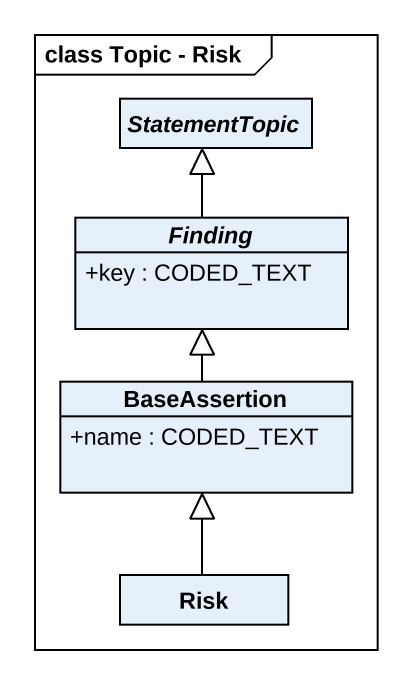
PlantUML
@startuml
mainframe class Topic - Risk
hide circle
hide empty members
skinparam classAttributeIconSize 0
abstract class StatementTopic
abstract class Finding {
  +key : CODED_TEXT
}
class BaseAssertion {
  +name : CODED_TEXT
}
class Risk
Finding -up-|> StatementTopic
BaseAssertion -up-|> Finding
Risk -up-|> BaseAssertion
@enduml
